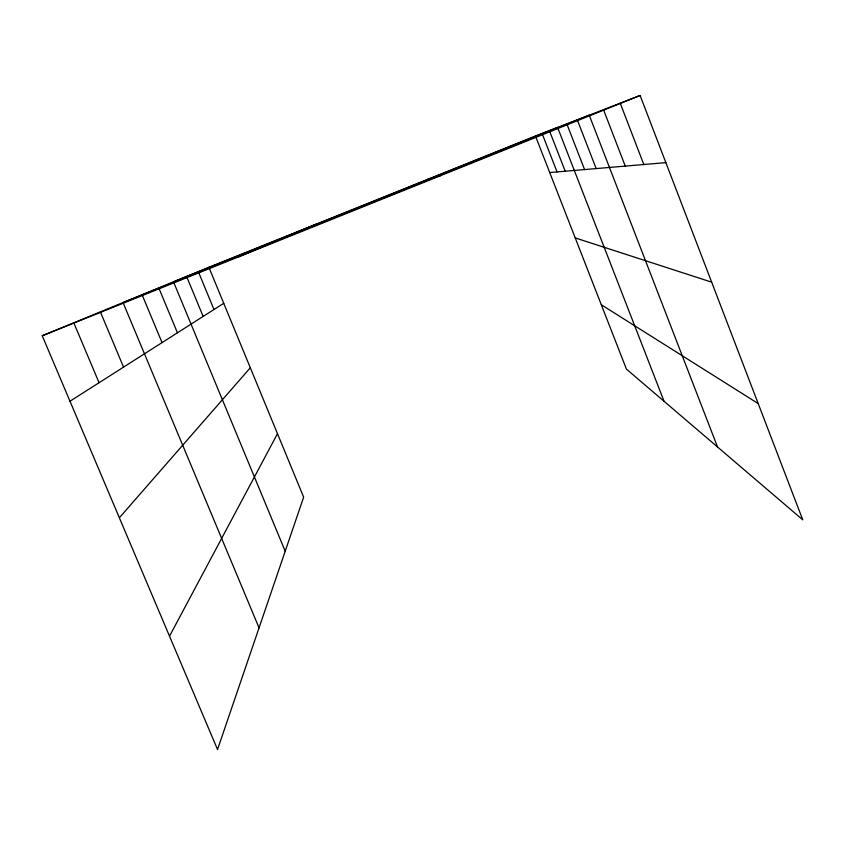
<?xml version="1.0" encoding="UTF-8"?>
<svg xmlns="http://www.w3.org/2000/svg" width="845" height="845" viewBox="0 0 845 845"><rect width="100%" height="100%" fill="white"/><g stroke="black" fill="none" stroke-linecap="round" stroke-linejoin="round"><path stroke-width="1.27" d="M169.518 636.179L277.487 433.686M119.356 517.774L250.31 367.776M69.987 401.238L223.735 303.313M238.015 257.091L316.199 224.136M208.884 267.273L303.651 497.166L217.535 749.526L42.25 335.771L208.884 267.273L535.455 136.003L640.119 95.474L802.75 519.823L626.42 369.107L535.455 136.003M42.25 335.771L640.119 95.474M427.232 179.51L441.28 175.39M549.715 172.549L665.849 162.631M575.223 237.91L711.659 282.156M601.302 304.739L758.208 403.593M73.8 322.811L99.055 382.722M100.365 311.889L123.55 367.121M259.056 627.867L123.043 302.563L589.24 115.173L717.521 446.973M158.775 287.87L177.439 332.793M142.087 294.736L162.05 342.605M186.597 276.442L203.149 316.431M285.209 551.225L173.5 281.818L557.594 127.437L664.033 401.259M198.321 271.615L213.975 309.524M566.815 123.856L584.56 169.57M549.387 130.605L565.199 171.229M542.057 133.447L557.056 171.926M577.272 119.81L596.169 168.577M620.219 103.174L643.805 164.511M603.488 109.66L625.258 166.095"/></g></svg>
